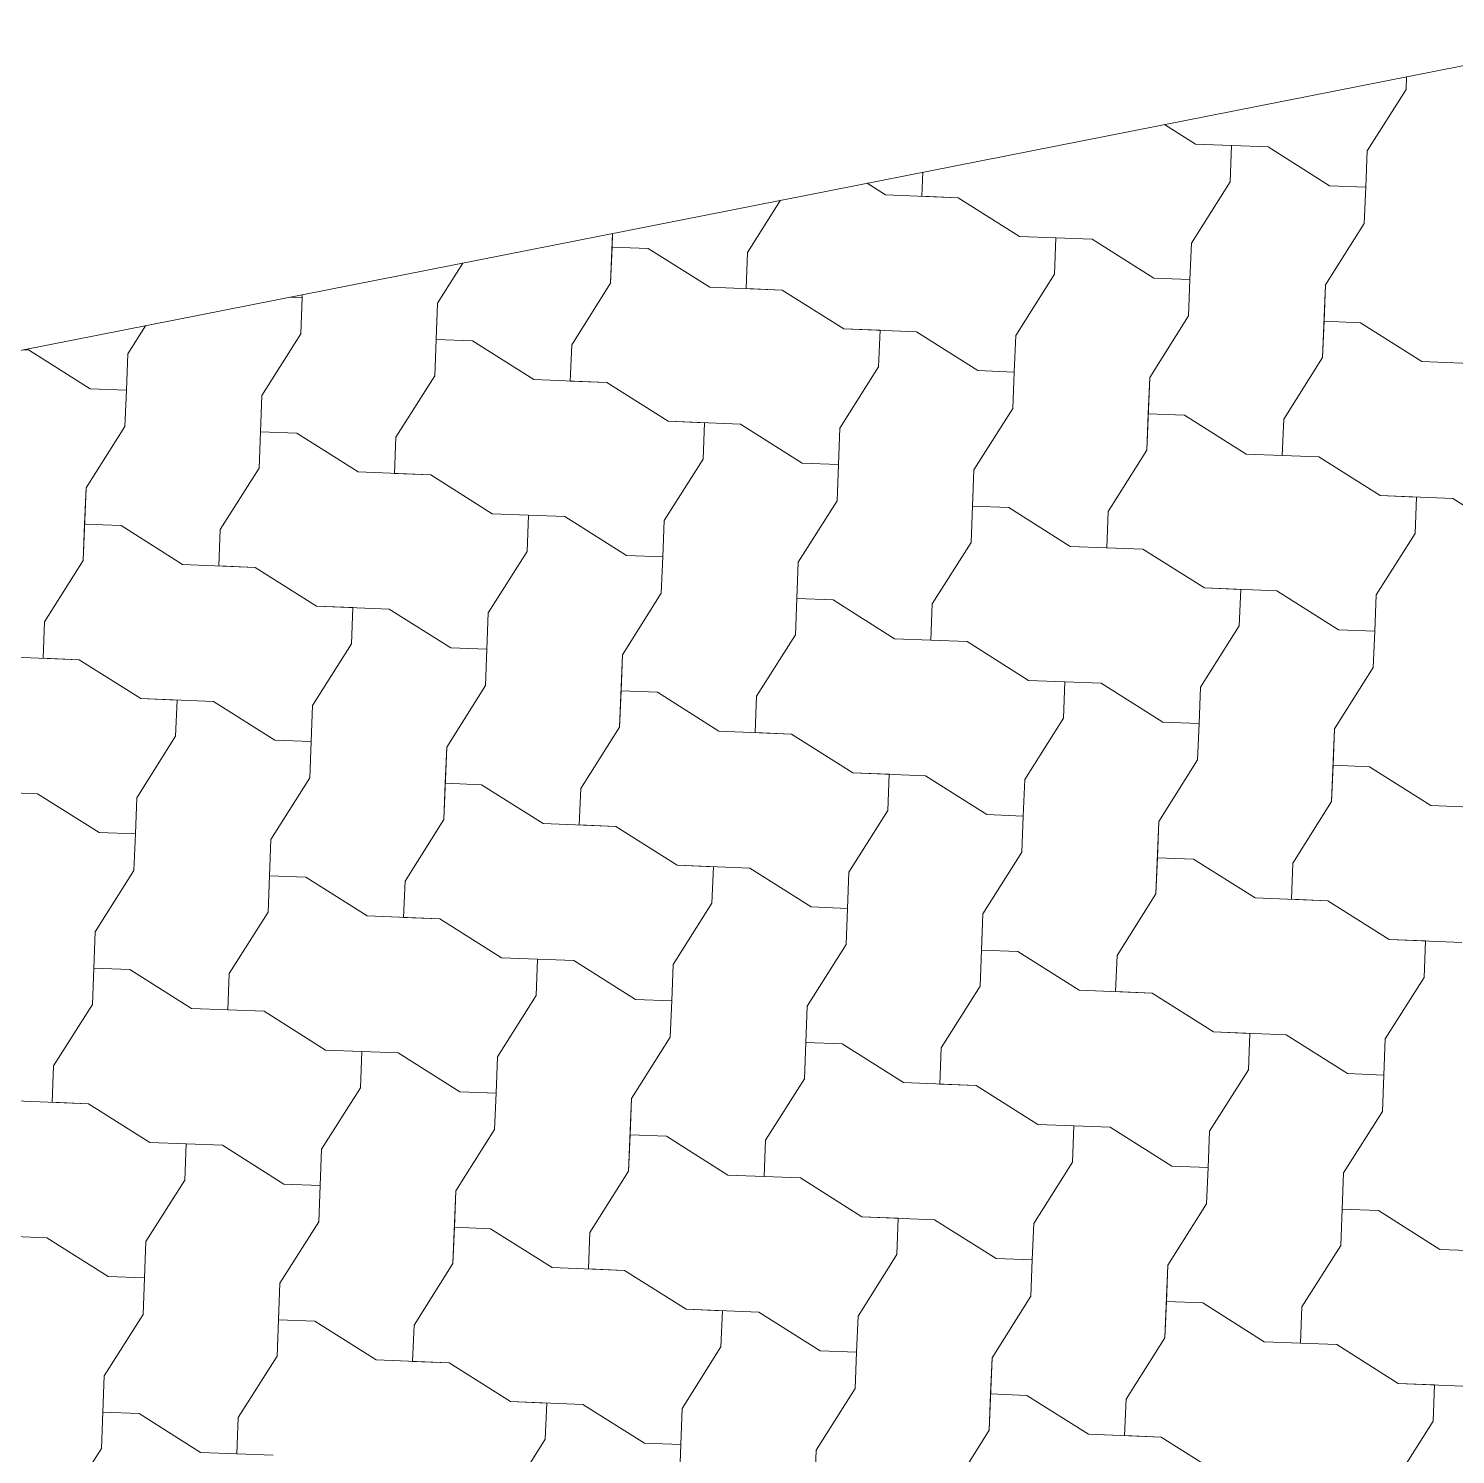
# Model space of a CAD drawing. Header units: metres. Extents: x -111189 to -108577, y -72951 to -72647.
# Drawn here: x -110715.023 to -110714.007, y -72944.903 to -72943.888 of the extents above; entities that cross this region are included whole.
import ezdxf

# ---------------------------------------------------------------- set-up
doc = ezdxf.new("R2010")
doc.units = ezdxf.units.M
doc.header["$MEASUREMENT"] = 0
doc.set_wipeout_variables(frame=1)
doc.linetypes.add('Dot & Dashed', pattern=[0.670278, 0.3175, -0.176389, 0, -0.176389])
doc.linetypes.add('Wipeout_Contour', pattern=[1, 0, -1])
doc.layers.add('Planta Piso RC_1_0', color=7, linetype='Continuous')
doc.layers.add('Planta Piso RC_1_02 - PASSEIOS', color=7, linetype='Continuous')

# ---------------------------------------------------------------- blocks, each defined once
blk = doc.blocks.new('*X142', base_point=(-110724.9594, -72968.689))
at = {"layer": 'Planta Piso RC_1_02 - PASSEIOS', "color": 253, "linetype": 'Continuous', "lineweight": 9, "ltscale": 1000}
for p, q in [((-110714.0701, -72943.9748), (-110714.0424, -72943.9311)), ((-110714.0424, -72943.9311), (-110714.0421, -72943.922)), ((-110714.2145, -72943.956), (-110714.1924, -72943.97)), ((-110714.2145, -72943.956), (-110714.1924, -72943.97)), ((-110714.1924, -72943.97), (-110714.1666, -72943.971)), ((-110714.1924, -72943.97), (-110714.1407, -72943.972)), ((-110714.1676, -72943.9969), (-110714.1666, -72943.971)), ((-110714.1407, -72943.972), (-110714.097, -72943.9997)), ((-110714.0701, -72943.9748), (-110714.0711, -72944.0007)), ((-110714.3866, -72943.99), (-110714.3873, -72944.0071)), ((-110714.3866, -72943.99), (-110714.3873, -72944.0071)), ((-110714.4262, -72943.9978), (-110714.4131, -72944.0061)), ((-110714.1952, -72944.0406), (-110714.1676, -72943.9969)), ((-110714.097, -72943.9997), (-110714.0711, -72944.0007)), ((-110714.0721, -72944.0266), (-110714.0711, -72944.0007)), ((-110714.0721, -72944.0266), (-110714.0711, -72944.0007)), ((-110714.5114, -72944.0471), (-110714.488, -72944.01)), ((-110714.5114, -72944.0471), (-110714.488, -72944.01)), ((-110714.4131, -72944.0061), (-110714.3614, -72944.0082)), ((-110714.3614, -72944.0082), (-110714.3873, -72944.0071)), ((-110714.3614, -72944.0082), (-110714.3176, -72944.0358)), ((-110714.3614, -72944.0082), (-110714.3176, -72944.0358)), ((-110714.0998, -72944.0703), (-110714.0721, -72944.0266)), ((-110714.0998, -72944.0703), (-110714.0721, -72944.0266)), ((-110714.6089, -72944.0691), (-110714.6075, -72944.0336)), ((-110714.6089, -72944.0691), (-110714.6079, -72944.0433)), ((-110714.6075, -72944.0336), (-110714.6079, -72944.0433)), ((-110714.5821, -72944.0443), (-110714.6079, -72944.0433)), ((-110714.3176, -72944.0358), (-110714.2918, -72944.0368)), ((-110714.3176, -72944.0358), (-110714.2659, -72944.0378)), ((-110714.2928, -72944.0627), (-110714.2918, -72944.0368)), ((-110714.2659, -72944.0378), (-110714.2221, -72944.0655)), ((-110714.1952, -72944.0406), (-110714.1963, -72944.0665)), ((-110714.5821, -72944.0443), (-110714.5383, -72944.0719)), ((-110714.5114, -72944.0471), (-110714.5124, -72944.0729)), ((-110714.5114, -72944.0471), (-110714.5124, -72944.0729)), ((-110714.7321, -72944.0832), (-110714.7141, -72944.0547)), ((-110714.7321, -72944.0832), (-110714.7141, -72944.0547)), ((-110714.3204, -72944.1064), (-110714.2928, -72944.0627)), ((-110714.6366, -72944.1129), (-110714.6089, -72944.0691)), ((-110714.6366, -72944.1129), (-110714.6089, -72944.0691)), ((-110714.5383, -72944.0719), (-110714.4866, -72944.074)), ((-110714.4866, -72944.074), (-110714.5124, -72944.0729)), ((-110714.2221, -72944.0655), (-110714.1963, -72944.0665)), ((-110714.1973, -72944.0924), (-110714.1963, -72944.0665)), ((-110714.1973, -72944.0924), (-110714.1963, -72944.0665)), ((-110714.1018, -72944.122), (-110714.0998, -72944.0703)), ((-110714.0998, -72944.0703), (-110714.1008, -72944.0962)), ((-110714.8375, -72944.079), (-110714.8286, -72944.0794)), ((-110714.8296, -72944.1052), (-110714.8286, -72944.0794)), ((-110714.8296, -72944.1052), (-110714.8286, -72944.0794)), ((-110714.8285, -72944.0773), (-110714.8286, -72944.0794)), ((-110714.7341, -72944.1349), (-110714.7321, -72944.0832)), ((-110714.7321, -72944.0832), (-110714.7331, -72944.1091)), ((-110714.4866, -72944.074), (-110714.4428, -72944.1016)), ((-110714.4866, -72944.074), (-110714.4428, -72944.1016)), ((-110714.2249, -72944.1361), (-110714.1973, -72944.0924)), ((-110714.2249, -72944.1361), (-110714.1973, -72944.0924)), ((-110714.9527, -72944.1193), (-110714.9401, -72944.0993)), ((-110714.4428, -72944.1016), (-110714.4169, -72944.1026)), ((-110714.4428, -72944.1016), (-110714.3911, -72944.1036)), ((-110714.418, -72944.1285), (-110714.4169, -72944.1026)), ((-110714.3911, -72944.1036), (-110714.3473, -72944.1313)), ((-110714.1018, -72944.122), (-110714.1008, -72944.0962)), ((-110714.0749, -72944.0972), (-110714.1008, -72944.0962)), ((-110714.0749, -72944.0972), (-110714.0311, -72944.1248)), ((-110714.8573, -72944.149), (-110714.8296, -72944.1052)), ((-110714.8573, -72944.149), (-110714.8296, -72944.1052)), ((-110714.7341, -72944.1349), (-110714.7331, -72944.1091)), ((-110714.7072, -72944.1101), (-110714.7331, -72944.1091)), ((-110714.7072, -72944.1101), (-110714.6635, -72944.1377)), ((-110714.6366, -72944.1129), (-110714.6376, -72944.1387)), ((-110714.6366, -72944.1129), (-110714.6376, -72944.1387)), ((-110714.3204, -72944.1064), (-110714.3214, -72944.1323)), ((-110715.0267, -72944.1164), (-110715.0234, -72944.1165)), ((-110715.0234, -72944.1165), (-110714.9796, -72944.1442)), ((-110714.9527, -72944.1193), (-110714.9538, -72944.1452)), ((-110714.1294, -72944.1658), (-110714.1018, -72944.122)), ((-110714.1294, -72944.1658), (-110714.1018, -72944.122)), ((-110714.4456, -72944.1723), (-110714.418, -72944.1285)), ((-110714.3473, -72944.1313), (-110714.3214, -72944.1323)), ((-110714.3225, -72944.1582), (-110714.3214, -72944.1323)), ((-110714.3225, -72944.1582), (-110714.3214, -72944.1323)), ((-110714.0311, -72944.1248), (-110713.9794, -72944.1269)), ((-110714.9796, -72944.1442), (-110714.9538, -72944.1452)), ((-110714.7618, -72944.1787), (-110714.7341, -72944.1349)), ((-110714.7618, -72944.1787), (-110714.7341, -72944.1349)), ((-110714.6635, -72944.1377), (-110714.6117, -72944.1398)), ((-110714.6117, -72944.1398), (-110714.6376, -72944.1387)), ((-110714.6117, -72944.1398), (-110714.568, -72944.1674)), ((-110714.6117, -72944.1398), (-110714.568, -72944.1674)), ((-110714.227, -72944.1879), (-110714.2249, -72944.1361)), ((-110714.2249, -72944.1361), (-110714.226, -72944.162)), ((-110714.9548, -72944.171), (-110714.9538, -72944.1452)), ((-110714.9548, -72944.171), (-110714.9538, -72944.1452)), ((-110714.8593, -72944.2007), (-110714.8573, -72944.149)), ((-110714.8573, -72944.149), (-110714.8583, -72944.1749)), ((-110714.3501, -72944.2019), (-110714.3225, -72944.1582)), ((-110714.3501, -72944.2019), (-110714.3225, -72944.1582)), ((-110714.227, -72944.1879), (-110714.226, -72944.162)), ((-110714.2001, -72944.163), (-110714.226, -72944.162)), ((-110714.2001, -72944.163), (-110714.1563, -72944.1907)), ((-110714.9824, -72944.2148), (-110714.9548, -72944.171)), ((-110714.9824, -72944.2148), (-110714.9548, -72944.171)), ((-110714.8593, -72944.2007), (-110714.8583, -72944.1749)), ((-110714.8324, -72944.1759), (-110714.8583, -72944.1749)), ((-110714.568, -72944.1674), (-110714.5421, -72944.1684)), ((-110714.568, -72944.1674), (-110714.5163, -72944.1695)), ((-110714.5431, -72944.1943), (-110714.5421, -72944.1684)), ((-110714.5163, -72944.1695), (-110714.4725, -72944.1971)), ((-110714.4456, -72944.1723), (-110714.4466, -72944.1981)), ((-110714.1294, -72944.1658), (-110714.1305, -72944.1917)), ((-110714.1294, -72944.1658), (-110714.1305, -72944.1917)), ((-110714.8324, -72944.1759), (-110714.7886, -72944.2035)), ((-110714.7618, -72944.1787), (-110714.7628, -72944.2046)), ((-110714.7618, -72944.1787), (-110714.7628, -72944.2046)), ((-110714.5708, -72944.2381), (-110714.5431, -72944.1943)), ((-110714.2546, -72944.2316), (-110714.227, -72944.1879)), ((-110714.2546, -72944.2316), (-110714.227, -72944.1879)), ((-110714.1563, -72944.1907), (-110714.1046, -72944.1927)), ((-110714.1046, -72944.1927), (-110714.1305, -72944.1917)), ((-110714.1046, -72944.1927), (-110714.0608, -72944.2203)), ((-110714.1046, -72944.1927), (-110714.0608, -72944.2203)), ((-110714.8869, -72944.2445), (-110714.8593, -72944.2007)), ((-110714.8869, -72944.2445), (-110714.8593, -72944.2007)), ((-110714.7886, -72944.2035), (-110714.7369, -72944.2056)), ((-110714.7369, -72944.2056), (-110714.7628, -72944.2046)), ((-110714.7369, -72944.2056), (-110714.6932, -72944.2332)), ((-110714.7369, -72944.2056), (-110714.6932, -72944.2332)), ((-110714.4725, -72944.1971), (-110714.4466, -72944.1981)), ((-110714.4476, -72944.224), (-110714.4466, -72944.1981)), ((-110714.4476, -72944.224), (-110714.4466, -72944.1981)), ((-110714.3522, -72944.2537), (-110714.3501, -72944.2019)), ((-110714.3501, -72944.2019), (-110714.3511, -72944.2278)), ((-110714.9845, -72944.2665), (-110714.9824, -72944.2148)), ((-110714.9824, -72944.2148), (-110714.9835, -72944.2407)), ((-110714.4753, -72944.2677), (-110714.4476, -72944.224)), ((-110714.4753, -72944.2677), (-110714.4476, -72944.224)), ((-110714.0608, -72944.2203), (-110714.035, -72944.2214)), ((-110714.0608, -72944.2203), (-110714.0091, -72944.2224)), ((-110714.036, -72944.2472), (-110714.035, -72944.2214)), ((-110714.0091, -72944.2224), (-110713.9653, -72944.25)), ((-110714.6932, -72944.2332), (-110714.6673, -72944.2342)), ((-110714.6932, -72944.2332), (-110714.6414, -72944.2353)), ((-110714.6683, -72944.2601), (-110714.6673, -72944.2342)), ((-110714.6414, -72944.2353), (-110714.5977, -72944.2629)), ((-110714.3522, -72944.2537), (-110714.3511, -72944.2278)), ((-110714.3253, -72944.2288), (-110714.3511, -72944.2278)), ((-110714.3253, -72944.2288), (-110714.2815, -72944.2565)), ((-110714.2546, -72944.2316), (-110714.2556, -72944.2575)), ((-110714.2546, -72944.2316), (-110714.2556, -72944.2575)), ((-110714.9845, -72944.2665), (-110714.9835, -72944.2407)), ((-110714.9576, -72944.2417), (-110714.9835, -72944.2407)), ((-110714.9576, -72944.2417), (-110714.9138, -72944.2693)), ((-110714.8869, -72944.2445), (-110714.888, -72944.2704)), ((-110714.8869, -72944.2445), (-110714.888, -72944.2704)), ((-110714.5708, -72944.2381), (-110714.5718, -72944.2639)), ((-110714.3798, -72944.2974), (-110714.3522, -72944.2537)), ((-110714.3798, -72944.2974), (-110714.3522, -72944.2537)), ((-110714.2815, -72944.2565), (-110714.2298, -72944.2585)), ((-110714.0636, -72944.291), (-110714.036, -72944.2472)), ((-110715.0121, -72944.3103), (-110714.9845, -72944.2665)), ((-110715.0121, -72944.3103), (-110714.9845, -72944.2665)), ((-110714.696, -72944.3039), (-110714.6683, -72944.2601)), ((-110714.5977, -72944.2629), (-110714.5718, -72944.2639)), ((-110714.5728, -72944.2898), (-110714.5718, -72944.2639)), ((-110714.5728, -72944.2898), (-110714.5718, -72944.2639)), ((-110714.2298, -72944.2585), (-110714.2556, -72944.2575)), ((-110714.2298, -72944.2585), (-110714.186, -72944.2861)), ((-110714.2298, -72944.2585), (-110714.186, -72944.2861)), ((-110714.9138, -72944.2693), (-110714.8621, -72944.2714)), ((-110714.8621, -72944.2714), (-110714.888, -72944.2704)), ((-110714.8621, -72944.2714), (-110714.8183, -72944.299)), ((-110714.8621, -72944.2714), (-110714.8183, -72944.299)), ((-110714.4773, -72944.3195), (-110714.4753, -72944.2677)), ((-110714.4753, -72944.2677), (-110714.4763, -72944.2936)), ((-110714.186, -72944.2861), (-110714.1601, -72944.2872)), ((-110714.186, -72944.2861), (-110714.1343, -72944.2882)), ((-110714.1612, -72944.313), (-110714.1601, -72944.2872)), ((-110714.6005, -72944.3336), (-110714.5728, -72944.2898)), ((-110714.6005, -72944.3336), (-110714.5728, -72944.2898)), ((-110714.4773, -72944.3195), (-110714.4763, -72944.2936)), ((-110714.4504, -72944.2946), (-110714.4763, -72944.2936)), ((-110714.4504, -72944.2946), (-110714.4067, -72944.3223)), ((-110714.3798, -72944.2974), (-110714.3808, -72944.3233)), ((-110714.3798, -72944.2974), (-110714.3808, -72944.3233)), ((-110714.1343, -72944.2882), (-110714.0905, -72944.3158)), ((-110714.0636, -72944.291), (-110714.0647, -72944.3169)), ((-110714.8183, -72944.299), (-110714.7925, -72944.3)), ((-110714.8183, -72944.299), (-110714.7666, -72944.3011)), ((-110714.7935, -72944.3259), (-110714.7925, -72944.3)), ((-110714.7666, -72944.3011), (-110714.7228, -72944.3287)), ((-110714.696, -72944.3039), (-110714.697, -72944.3297)), ((-110715.0121, -72944.3103), (-110715.0131, -72944.3362)), ((-110715.0121, -72944.3103), (-110715.0131, -72944.3362)), ((-110714.1888, -72944.3568), (-110714.1612, -72944.313)), ((-110714.0905, -72944.3158), (-110714.0647, -72944.3169)), ((-110714.0657, -72944.3427), (-110714.0647, -72944.3169)), ((-110714.0657, -72944.3427), (-110714.0647, -72944.3169)), ((-110714.8211, -72944.3697), (-110714.7935, -72944.3259)), ((-110714.505, -72944.3632), (-110714.4773, -72944.3195)), ((-110714.505, -72944.3632), (-110714.4773, -72944.3195)), ((-110714.4067, -72944.3223), (-110714.355, -72944.3243)), ((-110714.355, -72944.3243), (-110714.3808, -72944.3233)), ((-110714.355, -72944.3243), (-110714.3112, -72944.352)), ((-110714.355, -72944.3243), (-110714.3112, -72944.352)), ((-110715.039, -72944.3351), (-110714.9873, -72944.3372)), ((-110714.9873, -72944.3372), (-110715.0131, -72944.3362)), ((-110714.9873, -72944.3372), (-110714.9435, -72944.3648)), ((-110714.9873, -72944.3372), (-110714.9435, -72944.3648)), ((-110714.7228, -72944.3287), (-110714.697, -72944.3297)), ((-110714.698, -72944.3556), (-110714.697, -72944.3297)), ((-110714.698, -72944.3556), (-110714.697, -72944.3297)), ((-110714.6025, -72944.3853), (-110714.6005, -72944.3336)), ((-110714.6005, -72944.3336), (-110714.6015, -72944.3594)), ((-110714.0933, -72944.3865), (-110714.0657, -72944.3427)), ((-110714.0933, -72944.3865), (-110714.0657, -72944.3427)), ((-110714.7256, -72944.3994), (-110714.698, -72944.3556)), ((-110714.7256, -72944.3994), (-110714.698, -72944.3556)), ((-110714.3112, -72944.352), (-110714.2853, -72944.353)), ((-110714.3112, -72944.352), (-110714.2595, -72944.354)), ((-110714.2863, -72944.3788), (-110714.2853, -72944.353)), ((-110714.2595, -72944.354), (-110714.2157, -72944.3816)), ((-110714.1888, -72944.3568), (-110714.1898, -72944.3827)), ((-110714.9435, -72944.3648), (-110714.9176, -72944.3659)), ((-110714.9435, -72944.3648), (-110714.8918, -72944.3669)), ((-110714.9187, -72944.3917), (-110714.9176, -72944.3659)), ((-110714.8918, -72944.3669), (-110714.848, -72944.3945)), ((-110714.6025, -72944.3853), (-110714.6015, -72944.3594)), ((-110714.5756, -72944.3604), (-110714.6015, -72944.3594)), ((-110714.5756, -72944.3604), (-110714.5319, -72944.3881)), ((-110714.505, -72944.3632), (-110714.506, -72944.3891)), ((-110714.505, -72944.3632), (-110714.506, -72944.3891)), ((-110714.8211, -72944.3697), (-110714.8222, -72944.3955)), ((-110714.6301, -72944.429), (-110714.6025, -72944.3853)), ((-110714.6301, -72944.429), (-110714.6025, -72944.3853)), ((-110714.5319, -72944.3881), (-110714.4801, -72944.3901)), ((-110714.314, -72944.4226), (-110714.2863, -72944.3788)), ((-110714.2157, -72944.3816), (-110714.1898, -72944.3827)), ((-110714.1909, -72944.4085), (-110714.1898, -72944.3827)), ((-110714.1909, -72944.4085), (-110714.1898, -72944.3827)), ((-110714.0954, -72944.4382), (-110714.0933, -72944.3865)), ((-110714.0933, -72944.3865), (-110714.0943, -72944.4123)), ((-110714.9463, -72944.4355), (-110714.9187, -72944.3917)), ((-110714.848, -72944.3945), (-110714.8222, -72944.3955)), ((-110714.8232, -72944.4214), (-110714.8222, -72944.3955)), ((-110714.8232, -72944.4214), (-110714.8222, -72944.3955)), ((-110714.4801, -72944.3901), (-110714.506, -72944.3891)), ((-110714.4801, -72944.3901), (-110714.4364, -72944.4178)), ((-110714.4801, -72944.3901), (-110714.4364, -72944.4178)), ((-110714.7277, -72944.4511), (-110714.7256, -72944.3994)), ((-110714.7256, -72944.3994), (-110714.7267, -72944.4252)), ((-110714.2185, -72944.4523), (-110714.1909, -72944.4085)), ((-110714.2185, -72944.4523), (-110714.1909, -72944.4085)), ((-110714.4364, -72944.4178), (-110714.4105, -72944.4188)), ((-110714.4364, -72944.4178), (-110714.3846, -72944.4198)), ((-110714.4115, -72944.4446), (-110714.4105, -72944.4188)), ((-110714.0954, -72944.4382), (-110714.0943, -72944.4123)), ((-110714.0685, -72944.4134), (-110714.0943, -72944.4123)), ((-110714.0685, -72944.4134), (-110714.0247, -72944.441)), ((-110714.8508, -72944.4652), (-110714.8232, -72944.4214)), ((-110714.8508, -72944.4652), (-110714.8232, -72944.4214)), ((-110714.7277, -72944.4511), (-110714.7267, -72944.4252)), ((-110714.7008, -72944.4262), (-110714.7267, -72944.4252)), ((-110714.7008, -72944.4262), (-110714.657, -72944.4539)), ((-110714.6301, -72944.429), (-110714.6312, -72944.4549)), ((-110714.6301, -72944.429), (-110714.6312, -72944.4549)), ((-110714.3846, -72944.4198), (-110714.3409, -72944.4474)), ((-110714.314, -72944.4226), (-110714.315, -72944.4485)), ((-110715.0687, -72944.4306), (-110715.017, -72944.4327)), ((-110715.017, -72944.4327), (-110714.9732, -72944.4603)), ((-110714.9463, -72944.4355), (-110714.9473, -72944.4613)), ((-110714.123, -72944.482), (-110714.0954, -72944.4382)), ((-110714.123, -72944.482), (-110714.0954, -72944.4382)), ((-110714.4392, -72944.4884), (-110714.4115, -72944.4446)), ((-110714.3409, -72944.4474), (-110714.315, -72944.4485)), ((-110714.316, -72944.4743), (-110714.315, -72944.4485)), ((-110714.316, -72944.4743), (-110714.315, -72944.4485)), ((-110714.0247, -72944.441), (-110713.973, -72944.4431)), ((-110714.7553, -72944.4949), (-110714.7277, -72944.4511)), ((-110714.7553, -72944.4949), (-110714.7277, -72944.4511)), ((-110714.657, -72944.4539), (-110714.6053, -72944.4559)), ((-110714.6053, -72944.4559), (-110714.6312, -72944.4549)), ((-110714.6053, -72944.4559), (-110714.5615, -72944.4836)), ((-110714.6053, -72944.4559), (-110714.5615, -72944.4836)), ((-110714.2205, -72944.504), (-110714.2185, -72944.4523)), ((-110714.2185, -72944.4523), (-110714.2195, -72944.4782)), ((-110714.9732, -72944.4603), (-110714.9473, -72944.4613)), ((-110714.9484, -72944.4872), (-110714.9473, -72944.4613)), ((-110714.9484, -72944.4872), (-110714.9473, -72944.4613)), ((-110714.8529, -72944.5169), (-110714.8508, -72944.4652)), ((-110714.8508, -72944.4652), (-110714.8518, -72944.491)), ((-110714.3437, -72944.5181), (-110714.316, -72944.4743)), ((-110714.3437, -72944.5181), (-110714.316, -72944.4743)), ((-110714.2205, -72944.504), (-110714.2195, -72944.4782)), ((-110714.1937, -72944.4792), (-110714.2195, -72944.4782)), ((-110714.1937, -72944.4792), (-110714.1499, -72944.5068)), ((-110714.976, -72944.531), (-110714.9484, -72944.4872)), ((-110714.976, -72944.531), (-110714.9484, -72944.4872)), ((-110714.5615, -72944.4836), (-110714.5357, -72944.4846)), ((-110714.5615, -72944.4836), (-110714.5098, -72944.4856)), ((-110714.5367, -72944.5105), (-110714.5357, -72944.4846)), ((-110714.5098, -72944.4856), (-110714.466, -72944.5133)), ((-110714.4392, -72944.4884), (-110714.4402, -72944.5143)), ((-110714.123, -72944.482), (-110714.124, -72944.5078)), ((-110714.123, -72944.482), (-110714.124, -72944.5078)), ((-110714.8529, -72944.5169), (-110714.8518, -72944.491)), ((-110714.826, -72944.4921), (-110714.8518, -72944.491)), ((-110714.826, -72944.4921), (-110714.7822, -72944.5197)), ((-110714.7553, -72944.4949), (-110714.7563, -72944.5207)), ((-110714.7553, -72944.4949), (-110714.7563, -72944.5207)), ((-110714.5643, -72944.5542), (-110714.5367, -72944.5105)), ((-110714.2482, -72944.5478), (-110714.2205, -72944.504)), ((-110714.2482, -72944.5478), (-110714.2205, -72944.504)), ((-110714.1499, -72944.5068), (-110714.0982, -72944.5089)), ((-110714.0982, -72944.5089), (-110714.124, -72944.5078)), ((-110714.0982, -72944.5089), (-110714.0544, -72944.5365)), ((-110714.0982, -72944.5089), (-110714.0544, -72944.5365)), ((-110714.8805, -72944.5607), (-110714.8529, -72944.5169)), ((-110714.8805, -72944.5607), (-110714.8529, -72944.5169)), ((-110714.7822, -72944.5197), (-110714.7305, -72944.5217)), ((-110714.7305, -72944.5217), (-110714.7563, -72944.5207)), ((-110714.466, -72944.5133), (-110714.4402, -72944.5143)), ((-110714.4412, -72944.5401), (-110714.4402, -72944.5143)), ((-110714.4412, -72944.5401), (-110714.4402, -72944.5143)), ((-110714.3457, -72944.5698), (-110714.3437, -72944.5181)), ((-110714.3437, -72944.5181), (-110714.3447, -72944.544)), ((-110714.978, -72944.5827), (-110714.976, -72944.531)), ((-110714.976, -72944.531), (-110714.977, -72944.5568)), ((-110714.7305, -72944.5217), (-110714.6867, -72944.5494)), ((-110714.7305, -72944.5217), (-110714.6867, -72944.5494)), ((-110714.4688, -72944.5839), (-110714.4412, -72944.5401)), ((-110714.4688, -72944.5839), (-110714.4412, -72944.5401)), ((-110714.0544, -72944.5365), (-110714.0285, -72944.5375)), ((-110714.0544, -72944.5365), (-110714.0027, -72944.5385)), ((-110714.0296, -72944.5634), (-110714.0285, -72944.5375)), ((-110714.6867, -72944.5494), (-110714.6609, -72944.5504)), ((-110714.6867, -72944.5494), (-110714.635, -72944.5514)), ((-110714.6619, -72944.5763), (-110714.6609, -72944.5504)), ((-110714.635, -72944.5514), (-110714.5912, -72944.5791)), ((-110714.3457, -72944.5698), (-110714.3447, -72944.544)), ((-110714.3188, -72944.545), (-110714.3447, -72944.544)), ((-110714.3188, -72944.545), (-110714.2751, -72944.5726)), ((-110714.2482, -72944.5478), (-110714.2492, -72944.5736)), ((-110714.2482, -72944.5478), (-110714.2492, -72944.5736)), ((-110714.978, -72944.5827), (-110714.977, -72944.5568)), ((-110714.9512, -72944.5579), (-110714.977, -72944.5568)), ((-110714.9512, -72944.5579), (-110714.9074, -72944.5855)), ((-110714.8805, -72944.5607), (-110714.8815, -72944.5865)), ((-110714.8805, -72944.5607), (-110714.8815, -72944.5865)), ((-110714.5643, -72944.5542), (-110714.5654, -72944.5801)), ((-110714.3734, -72944.6136), (-110714.3457, -72944.5698)), ((-110714.3734, -72944.6136), (-110714.3457, -72944.5698)), ((-110714.0572, -72944.6072), (-110714.0296, -72944.5634)), ((-110714.6895, -72944.62), (-110714.6619, -72944.5763)), ((-110714.5912, -72944.5791), (-110714.5654, -72944.5801)), ((-110714.5664, -72944.6059), (-110714.5654, -72944.5801)), ((-110714.5664, -72944.6059), (-110714.5654, -72944.5801)), ((-110714.2751, -72944.5726), (-110714.2233, -72944.5747)), ((-110714.2233, -72944.5747), (-110714.2492, -72944.5736)), ((-110714.2233, -72944.5747), (-110714.1796, -72944.6023)), ((-110714.2233, -72944.5747), (-110714.1796, -72944.6023)), ((-110715.0057, -72944.6265), (-110714.978, -72944.5827)), ((-110715.0057, -72944.6265), (-110714.978, -72944.5827)), ((-110714.9074, -72944.5855), (-110714.8557, -72944.5875)), ((-110714.8557, -72944.5875), (-110714.8815, -72944.5865)), ((-110714.8557, -72944.5875), (-110714.8119, -72944.6152)), ((-110714.8557, -72944.5875), (-110714.8119, -72944.6152)), ((-110714.4709, -72944.6356), (-110714.4688, -72944.5839)), ((-110714.4688, -72944.5839), (-110714.4699, -72944.6098)), ((-110714.1796, -72944.6023), (-110714.1537, -72944.6033)), ((-110714.1796, -72944.6023), (-110714.1278, -72944.6044)), ((-110714.594, -72944.6497), (-110714.5664, -72944.6059)), ((-110714.594, -72944.6497), (-110714.5664, -72944.6059)), ((-110714.4709, -72944.6356), (-110714.4699, -72944.6098)), ((-110714.444, -72944.6108), (-110714.4699, -72944.6098)), ((-110714.444, -72944.6108), (-110714.4002, -72944.6384)), ((-110714.1547, -72944.6292), (-110714.1537, -72944.6033)), ((-110714.1278, -72944.6044), (-110714.0841, -72944.632)), ((-110714.0572, -72944.6072), (-110714.0582, -72944.633)), ((-110714.8119, -72944.6152), (-110714.786, -72944.6162)), ((-110714.8119, -72944.6152), (-110714.7602, -72944.6172)), ((-110714.7871, -72944.6421), (-110714.786, -72944.6162)), ((-110714.7602, -72944.6172), (-110714.7164, -72944.6449)), ((-110714.6895, -72944.62), (-110714.6905, -72944.6459)), ((-110714.3734, -72944.6136), (-110714.3744, -72944.6395)), ((-110714.3734, -72944.6136), (-110714.3744, -72944.6395)), ((-110715.0057, -72944.6265), (-110715.0067, -72944.6523)), ((-110715.0057, -72944.6265), (-110715.0067, -72944.6523)), ((-110714.1824, -72944.673), (-110714.1547, -72944.6292)), ((-110714.0841, -72944.632), (-110714.0582, -72944.633)), ((-110714.8147, -72944.6858), (-110714.7871, -72944.6421)), ((-110714.4985, -72944.6794), (-110714.4709, -72944.6356)), ((-110714.4985, -72944.6794), (-110714.4709, -72944.6356)), ((-110714.4002, -72944.6384), (-110714.3485, -72944.6405)), ((-110714.3485, -72944.6405), (-110714.3744, -72944.6395)), ((-110714.3485, -72944.6405), (-110714.3047, -72944.6681)), ((-110714.3485, -72944.6405), (-110714.3047, -72944.6681)), ((-110714.0592, -72944.6589), (-110714.0582, -72944.633)), ((-110714.0592, -72944.6589), (-110714.0582, -72944.633)), ((-110715.0326, -72944.6513), (-110714.9808, -72944.6534)), ((-110714.9808, -72944.6534), (-110715.0067, -72944.6523)), ((-110714.7164, -72944.6449), (-110714.6905, -72944.6459)), ((-110714.6916, -72944.6718), (-110714.6905, -72944.6459)), ((-110714.6916, -72944.6718), (-110714.6905, -72944.6459)), ((-110714.5961, -72944.7014), (-110714.594, -72944.6497)), ((-110714.594, -72944.6497), (-110714.595, -72944.6756)), ((-110714.9808, -72944.6534), (-110714.9371, -72944.681)), ((-110714.9808, -72944.6534), (-110714.9371, -72944.681)), ((-110714.0869, -72944.7026), (-110714.0592, -72944.6589)), ((-110714.0869, -72944.7026), (-110714.0592, -72944.6589)), ((-110714.7192, -72944.7155), (-110714.6916, -72944.6718)), ((-110714.7192, -72944.7155), (-110714.6916, -72944.6718)), ((-110714.3047, -72944.6681), (-110714.2789, -72944.6691)), ((-110714.3047, -72944.6681), (-110714.253, -72944.6702)), ((-110714.2799, -72944.695), (-110714.2789, -72944.6691)), ((-110714.253, -72944.6702), (-110714.2093, -72944.6978)), ((-110714.1824, -72944.673), (-110714.1834, -72944.6988)), ((-110714.9371, -72944.681), (-110714.9112, -72944.682)), ((-110714.9371, -72944.681), (-110714.8853, -72944.683)), ((-110714.9122, -72944.7079), (-110714.9112, -72944.682)), ((-110714.8853, -72944.683), (-110714.8416, -72944.7107)), ((-110714.5961, -72944.7014), (-110714.595, -72944.6756)), ((-110714.5692, -72944.6766), (-110714.595, -72944.6756)), ((-110714.5692, -72944.6766), (-110714.5254, -72944.7042)), ((-110714.4985, -72944.6794), (-110714.4996, -72944.7053)), ((-110714.4985, -72944.6794), (-110714.4996, -72944.7053)), ((-110714.8147, -72944.6858), (-110714.8157, -72944.7117)), ((-110714.6237, -72944.7452), (-110714.5961, -72944.7014)), ((-110714.6237, -72944.7452), (-110714.5961, -72944.7014)), ((-110714.3075, -72944.7388), (-110714.2799, -72944.695)), ((-110714.2093, -72944.6978), (-110714.1834, -72944.6988)), ((-110714.1844, -72944.7247), (-110714.1834, -72944.6988)), ((-110714.1844, -72944.7247), (-110714.1834, -72944.6988)), ((-110714.0889, -72944.7544), (-110714.0869, -72944.7026)), ((-110714.0869, -72944.7026), (-110714.0879, -72944.7285)), ((-110714.9399, -72944.7516), (-110714.9122, -72944.7079)), ((-110714.8416, -72944.7107), (-110714.8157, -72944.7117)), ((-110714.8167, -72944.7376), (-110714.8157, -72944.7117)), ((-110714.8167, -72944.7376), (-110714.8157, -72944.7117)), ((-110714.5254, -72944.7042), (-110714.4737, -72944.7063)), ((-110714.4737, -72944.7063), (-110714.4996, -72944.7053)), ((-110714.4737, -72944.7063), (-110714.4299, -72944.7339)), ((-110714.4737, -72944.7063), (-110714.4299, -72944.7339)), ((-110714.7212, -72944.7672), (-110714.7192, -72944.7155)), ((-110714.7192, -72944.7155), (-110714.7202, -72944.7414)), ((-110714.4299, -72944.7339), (-110714.4041, -72944.7349)), ((-110714.4299, -72944.7339), (-110714.3782, -72944.736)), ((-110714.2121, -72944.7685), (-110714.1844, -72944.7247)), ((-110714.2121, -72944.7685), (-110714.1844, -72944.7247)), ((-110714.0889, -72944.7544), (-110714.0879, -72944.7285)), ((-110714.062, -72944.7295), (-110714.0879, -72944.7285)), ((-110714.062, -72944.7295), (-110714.0183, -72944.7572)), ((-110714.8444, -72944.7813), (-110714.8167, -72944.7376)), ((-110714.8444, -72944.7813), (-110714.8167, -72944.7376)), ((-110714.7212, -72944.7672), (-110714.7202, -72944.7414)), ((-110714.6944, -72944.7424), (-110714.7202, -72944.7414)), ((-110714.6944, -72944.7424), (-110714.6506, -72944.77)), ((-110714.4051, -72944.7608), (-110714.4041, -72944.7349)), ((-110714.3782, -72944.736), (-110714.3344, -72944.7636)), ((-110714.3075, -72944.7388), (-110714.3086, -72944.7646)), ((-110715.0622, -72944.7468), (-110715.0105, -72944.7488)), ((-110715.0105, -72944.7488), (-110714.9668, -72944.7765)), ((-110714.9399, -72944.7516), (-110714.9409, -72944.7775)), ((-110714.6237, -72944.7452), (-110714.6247, -72944.7711)), ((-110714.6237, -72944.7452), (-110714.6247, -72944.7711)), ((-110714.1166, -72944.7981), (-110714.0889, -72944.7544)), ((-110714.1166, -72944.7981), (-110714.0889, -72944.7544)), ((-110714.4327, -72944.8046), (-110714.4051, -72944.7608)), ((-110714.3344, -72944.7636), (-110714.3086, -72944.7646)), ((-110714.3096, -72944.7905), (-110714.3086, -72944.7646)), ((-110714.3096, -72944.7905), (-110714.3086, -72944.7646)), ((-110714.0183, -72944.7572), (-110713.9665, -72944.7592)), ((-110714.7489, -72944.811), (-110714.7212, -72944.7672)), ((-110714.7489, -72944.811), (-110714.7212, -72944.7672)), ((-110714.6506, -72944.77), (-110714.5989, -72944.7721)), ((-110714.5989, -72944.7721), (-110714.6247, -72944.7711)), ((-110714.5989, -72944.7721), (-110714.5551, -72944.7997)), ((-110714.5989, -72944.7721), (-110714.5551, -72944.7997)), ((-110714.2141, -72944.8202), (-110714.2121, -72944.7685)), ((-110714.2121, -72944.7685), (-110714.2131, -72944.7943)), ((-110714.9668, -72944.7765), (-110714.9409, -72944.7775)), ((-110714.9419, -72944.8034), (-110714.9409, -72944.7775)), ((-110714.9419, -72944.8034), (-110714.9409, -72944.7775)), ((-110714.8464, -72944.8331), (-110714.8444, -72944.7813)), ((-110714.8444, -72944.7813), (-110714.8454, -72944.8072)), ((-110714.3372, -72944.8343), (-110714.3096, -72944.7905)), ((-110714.3372, -72944.8343), (-110714.3096, -72944.7905)), ((-110714.2141, -72944.8202), (-110714.2131, -72944.7943)), ((-110714.1872, -72944.7953), (-110714.2131, -72944.7943)), ((-110714.1872, -72944.7953), (-110714.1434, -72944.823)), ((-110714.9696, -72944.8471), (-110714.9419, -72944.8034)), ((-110714.9696, -72944.8471), (-110714.9419, -72944.8034)), ((-110714.5551, -72944.7997), (-110714.5292, -72944.8008)), ((-110714.5551, -72944.7997), (-110714.5034, -72944.8018)), ((-110714.5303, -72944.8266), (-110714.5292, -72944.8008)), ((-110714.5034, -72944.8018), (-110714.4596, -72944.8294)), ((-110714.4327, -72944.8046), (-110714.4337, -72944.8304)), ((-110714.1166, -72944.7981), (-110714.1176, -72944.824)), ((-110714.1166, -72944.7981), (-110714.1176, -72944.824)), ((-110714.8464, -72944.8331), (-110714.8454, -72944.8072)), ((-110714.8195, -72944.8082), (-110714.8454, -72944.8072)), ((-110714.8195, -72944.8082), (-110714.7758, -72944.8359)), ((-110714.7489, -72944.811), (-110714.7499, -72944.8369)), ((-110714.7489, -72944.811), (-110714.7499, -72944.8369)), ((-110714.2417, -72944.8639), (-110714.2141, -72944.8202)), ((-110714.2417, -72944.8639), (-110714.2141, -72944.8202)), ((-110714.1434, -72944.823), (-110714.0917, -72944.825)), ((-110714.0917, -72944.825), (-110714.1176, -72944.824)), ((-110714.0917, -72944.825), (-110714.048, -72944.8527)), ((-110714.0917, -72944.825), (-110714.048, -72944.8527)), ((-110714.8741, -72944.8768), (-110714.8464, -72944.8331)), ((-110714.8741, -72944.8768), (-110714.8464, -72944.8331)), ((-110714.7758, -72944.8359), (-110714.724, -72944.8379)), ((-110714.5579, -72944.8704), (-110714.5303, -72944.8266)), ((-110714.4596, -72944.8294), (-110714.4337, -72944.8304)), ((-110714.4348, -72944.8563), (-110714.4337, -72944.8304)), ((-110714.4348, -72944.8563), (-110714.4337, -72944.8304)), ((-110714.3393, -72944.886), (-110714.3372, -72944.8343)), ((-110714.3372, -72944.8343), (-110714.3383, -72944.8601)), ((-110714.724, -72944.8379), (-110714.7499, -72944.8369)), ((-110714.724, -72944.8379), (-110714.6803, -72944.8655)), ((-110714.724, -72944.8379), (-110714.6803, -72944.8655)), ((-110714.9716, -72944.8989), (-110714.9696, -72944.8471)), ((-110714.9696, -72944.8471), (-110714.9706, -72944.873)), ((-110714.4624, -72944.9001), (-110714.4348, -72944.8563)), ((-110714.4624, -72944.9001), (-110714.4348, -72944.8563)), ((-110714.048, -72944.8527), (-110714.0221, -72944.8537)), ((-110714.048, -72944.8527), (-110713.9962, -72944.8547)), ((-110714.0231, -72944.8795), (-110714.0221, -72944.8537)), ((-110714.6803, -72944.8655), (-110714.6544, -72944.8666)), ((-110714.6803, -72944.8655), (-110714.6286, -72944.8676)), ((-110714.3393, -72944.886), (-110714.3383, -72944.8601)), ((-110714.3124, -72944.8611), (-110714.3383, -72944.8601)), ((-110714.3124, -72944.8611), (-110714.2686, -72944.8888)), ((-110714.2417, -72944.8639), (-110714.2428, -72944.8898)), ((-110714.2417, -72944.8639), (-110714.2428, -72944.8898)), ((-110714.9716, -72944.8989), (-110714.9706, -72944.873)), ((-110714.9447, -72944.874), (-110714.9706, -72944.873)), ((-110714.9447, -72944.874), (-110714.9009, -72944.9017)), ((-110714.6554, -72944.8924), (-110714.6544, -72944.8666)), ((-110714.6286, -72944.8676), (-110714.5848, -72944.8952)), ((-110714.5579, -72944.8704), (-110714.5589, -72944.8962)), ((-110714.8741, -72944.8768), (-110714.8751, -72944.9027)), ((-110714.8741, -72944.8768), (-110714.8751, -72944.9027)), ((-110714.3669, -72944.9298), (-110714.3393, -72944.886)), ((-110714.3669, -72944.9298), (-110714.3393, -72944.886)), ((-110714.0508, -72944.9233), (-110714.0231, -72944.8795)), ((-110714.6831, -72944.9362), (-110714.6554, -72944.8924)), ((-110714.5848, -72944.8952), (-110714.5589, -72944.8962)), ((-110714.5599, -72944.9221), (-110714.5589, -72944.8962)), ((-110714.5599, -72944.9221), (-110714.5589, -72944.8962)), ((-110714.2686, -72944.8888), (-110714.2169, -72944.8908)), ((-110714.2169, -72944.8908), (-110714.2428, -72944.8898)), ((-110714.2169, -72944.8908), (-110714.1731, -72944.9185)), ((-110714.2169, -72944.8908), (-110714.1731, -72944.9185)), ((-110714.9992, -72944.9426), (-110714.9716, -72944.8989)), ((-110714.9992, -72944.9426), (-110714.9716, -72944.8989)), ((-110714.9009, -72944.9017), (-110714.8492, -72944.9037)), ((-110714.8492, -72944.9037), (-110714.8751, -72944.9027)), ((-110714.4645, -72944.9518), (-110714.4624, -72944.9001)), ((-110714.4624, -72944.9001), (-110714.4634, -72944.9259))]:
    blk.add_line(p, q, dxfattribs=at)

msp = doc.modelspace()

# ---------------------------------------------------------------- wipeouts: each hides what was drawn before it
at = {"color": 254, "linetype": 'Wipeout_Contour', "lineweight": 0, "ltscale": 1856047.595941045}
msp.add_wipeout([(-110716.1489, -72944.338), (-110716.1489, -72945.801), (-110713.5716, -72945.2887), (-110709.7562, -72944.5303), (-110708.5565, -72944.2918), (-110697.2426, -72942.043), (-110693.5535, -72941.3098), (-110690.7566, -72940.7538), (-110690.7566, -72939.3245), (-110693.8258, -72939.9305), (-110697.5176, -72940.6594), (-110708.8326, -72942.8934), (-110710.0326, -72943.1304), (-110713.8489, -72943.8839)], dxfattribs=at).dxf.layer = 'Planta Piso RC_1_02 - PASSEIOS'

# ---------------------------------------------------------------- next in the draw order: linework, layer by layer
at = {"layer": 'Planta Piso RC_1_02 - PASSEIOS', "color": 7, "linetype": 'Continuous', "lineweight": 13, "ltscale": 1000, "flags": 128}
msp.add_lwpolyline([(-110716.1489, -72944.338), (-110713.8489, -72943.8839), (-110710.0326, -72943.1304), (-110708.8326, -72942.8934), (-110697.5176, -72940.6594), (-110693.8258, -72939.9305), (-110690.7566, -72939.3245)], dxfattribs=at)

# ---------------------------------------------------------------- next in the draw order: block references
at = {"layer": 'Planta Piso RC_1_0', "color": 7, "linetype": 'Dot & Dashed', "lineweight": 13, "ltscale": 10}
msp.add_blockref('*X142', (-110724.9594, -72968.689), dxfattribs=at)

doc.saveas('drawing.dxf')
